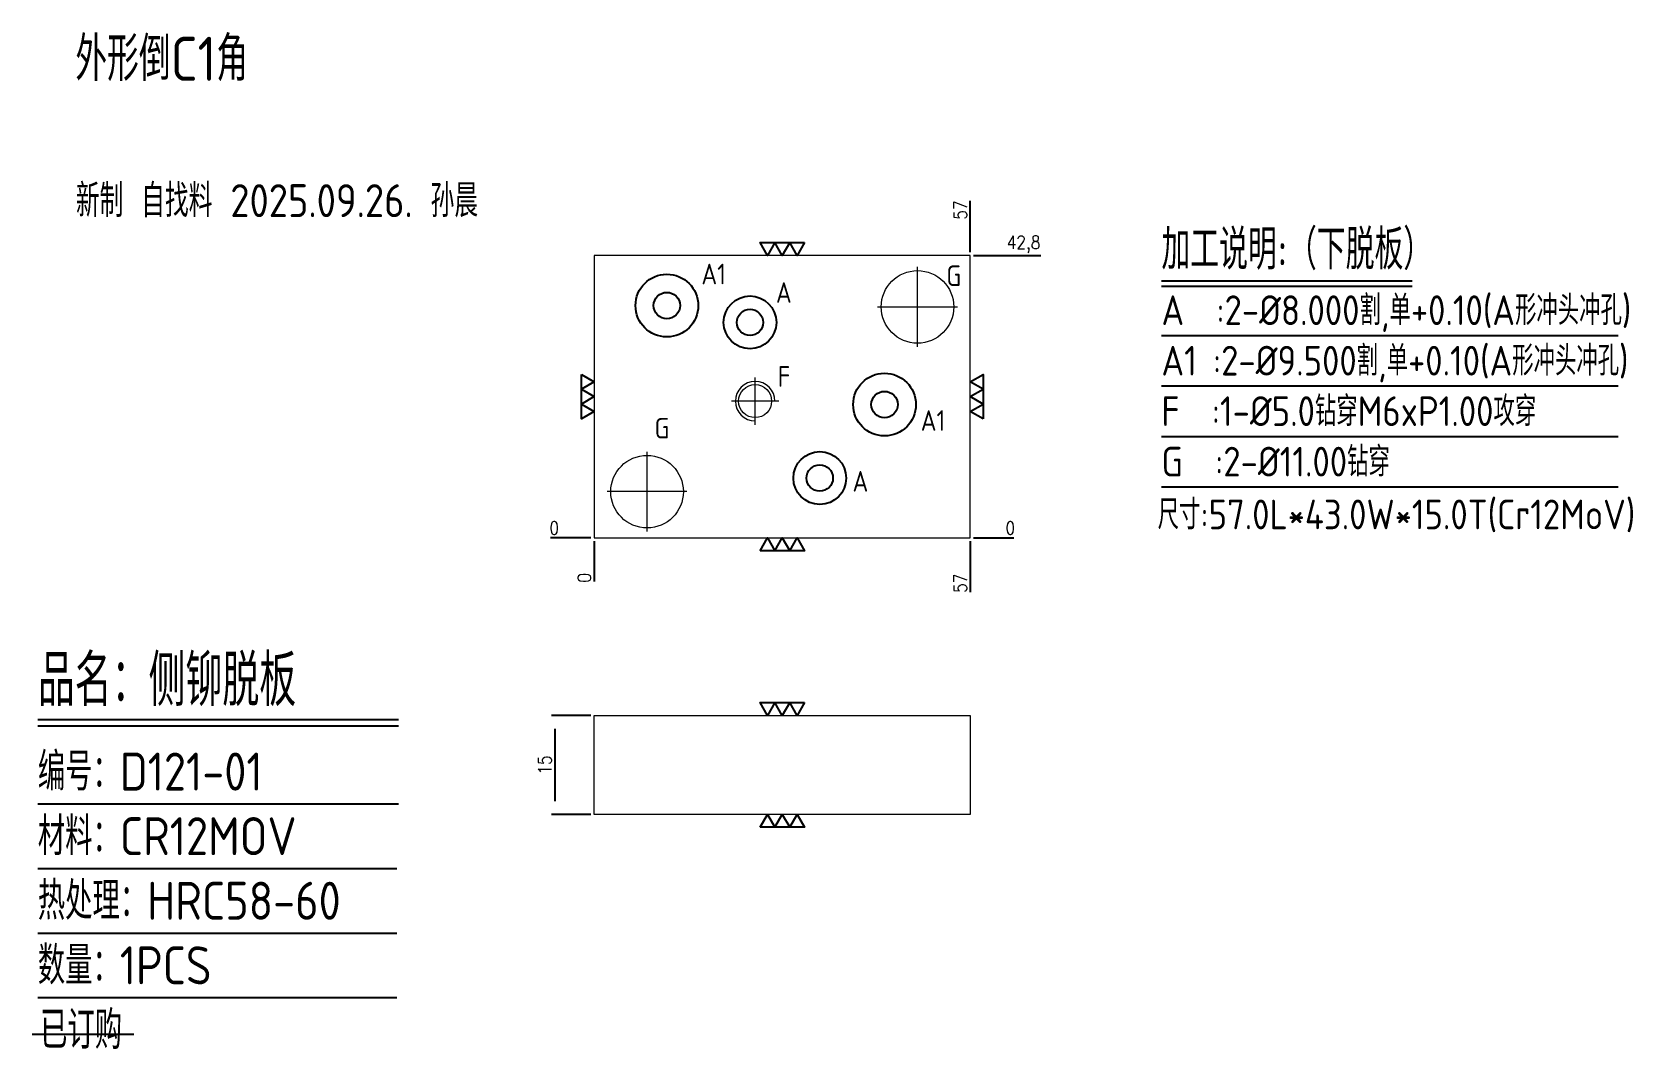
# Model space of a CAD drawing. Header units: millimetres. Extents: x 114646 to 114889, y -4833 to -4679.
import ezdxf
from ezdxf.enums import TextEntityAlignment as Align

# ---------------------------------------------------------------- set-up
doc = ezdxf.new("R2010")
doc.units = ezdxf.units.MM
doc.linetypes.add('CENTER', pattern=[0])
for name, color, linetype in [('DIM', 4, 'Continuous'), ('PH2_W', 1, 'Continuous'), ('PS2', 7, 'Continuous'), ('PS2_O', 40, 'Continuous'), ('PS2_W', 1, 'Continuous'), ('PS_P', 2, 'Continuous'), ('TEXT', 4, 'Continuous')]:
    doc.layers.add(name, color=color, linetype=linetype)
doc.styles.add('gbenor', font='gbenor.shx', dxfattribs={"bigfont": 'gbcbig.shx'})
doc.styles.get("Standard").update_dxf_attribs({"font": 'txt.shx', "width": 0.85, "bigfont": 'ctxt.shx'})
doc.dimstyles.new('T-2-WX', dxfattribs={"dimtxt": 2, "dimasz": 2, "dimexe": 0.5, "dimexo": 0.5, "dimgap": 0.5, "dimtad": 1, "dimtxsty": 'Standard', "dimblk": 'OPEN30', "dimcen": 0, "dimazin": 3, "dimtfac": 1, "dimtmove": 0, "dimatfit": 3, "dimldrblk": 'OPEN30', "dimlwd": -1, "dimlwe": -1})

# ---------------------------------------------------------------- blocks, each defined once
blk = doc.blocks.new('*D7579')
at = {"layer": 'Defpoints', "color": 0}
for p in [(114731.15, -4755.44), (114788.15, -4755.44), (114793.15, -4755.44)]:
    blk.add_point(p, dxfattribs=at)
at = {"layer": 'DIM', "color": 0}
blk.add_line((114788.65, -4755.44), (114794.78, -4755.44), dxfattribs=at)
at = {"layer": 'DIM', "color": 0, "insert": (114794.22, -4753.94), "char_height": 2, "attachment_point": 5}
blk.add_mtext('0', dxfattribs=at)
blk = doc.blocks.new('_Open30')
blk = doc.blocks.new('*D7580')
at = {"layer": 'Defpoints', "color": 0}
for p in [(114788.15, -4712.64), (114793.15, -4712.64), (114731.15, -4755.44)]:
    blk.add_point(p, dxfattribs=at)
at = {"layer": 'DIM', "color": 0}
blk.add_line((114788.65, -4712.64), (114798.83, -4712.64), dxfattribs=at)
at = {"layer": 'DIM', "color": 0, "insert": (114796.24, -4710.95), "char_height": 2, "attachment_point": 5}
blk.add_mtext('42,8', dxfattribs=at)
blk = doc.blocks.new('*D7581')
at = {"layer": 'Defpoints', "color": 0}
for p in [(114726.15, -4755.44), (114731.15, -4755.44), (114731.15, -4755.44)]:
    blk.add_point(p, dxfattribs=at)
at = {"layer": 'DIM', "color": 0}
blk.add_line((114730.65, -4755.44), (114724.52, -4755.44), dxfattribs=at)
at = {"layer": 'DIM', "color": 0, "insert": (114725.08, -4753.94), "char_height": 2, "attachment_point": 5}
blk.add_mtext('0', dxfattribs=at)
blk = doc.blocks.new('*D7582')
at = {"layer": 'Defpoints', "color": 0}
for p in [(114731.15, -4755.44), (114788.15, -4755.44), (114788.15, -4760.44)]:
    blk.add_point(p, dxfattribs=at)
at = {"layer": 'DIM', "color": 0}
blk.add_line((114788.15, -4755.94), (114788.15, -4763.69), dxfattribs=at)
at = {"layer": 'DIM', "color": 0, "insert": (114786.65, -4762.31), "char_height": 2, "attachment_point": 5, "rotation": 90}
blk.add_mtext('57', dxfattribs=at)
blk = doc.blocks.new('*D7583')
at = {"layer": 'Defpoints', "color": 0}
for p in [(114731.15, -4755.44), (114731.15, -4755.44), (114731.15, -4760.44)]:
    blk.add_point(p, dxfattribs=at)
at = {"layer": 'DIM', "color": 0}
blk.add_line((114731.15, -4755.94), (114731.15, -4762.07), dxfattribs=at)
at = {"layer": 'DIM', "color": 0, "insert": (114729.65, -4761.5), "char_height": 2, "attachment_point": 5, "rotation": 90}
blk.add_mtext('0', dxfattribs=at)
blk = doc.blocks.new('*D7584')
at = {"layer": 'Defpoints', "color": 0}
for p in [(114788.15, -4707.64), (114788.15, -4712.64), (114731.15, -4755.44)]:
    blk.add_point(p, dxfattribs=at)
at = {"layer": 'DIM', "color": 0}
blk.add_line((114788.15, -4712.14), (114788.15, -4704.38), dxfattribs=at)
at = {"layer": 'DIM', "color": 0, "insert": (114786.65, -4705.76), "char_height": 2, "attachment_point": 5, "rotation": 90}
blk.add_mtext('57', dxfattribs=at)
blk = doc.blocks.new('*D7585')
at = {"layer": 'Defpoints', "color": 0}
for p in [(114731.15, -4782.36), (114725.15, -4797.36), (114731.15, -4797.36)]:
    blk.add_point(p, dxfattribs=at)
at = {"layer": 'DIM', "color": 0}
for p, q in [((114730.65, -4782.36), (114724.65, -4782.36)), ((114725.15, -4784.36), (114725.15, -4795.36)), ((114730.65, -4797.36), (114724.65, -4797.36))]:
    blk.add_line(p, q, dxfattribs=at)
at = {"layer": 'DIM', "color": 0, "insert": (114723.65, -4789.86), "char_height": 2, "attachment_point": 5, "rotation": 90}
blk.add_mtext('15', dxfattribs=at)

msp = doc.modelspace()

# ---------------------------------------------------------------- linework, layer by layer
at = {"layer": 'DIM', "color": 4, "linetype": 'Continuous', "lineweight": 25}
for p, q in [((114646.782, -4782.942), (114701.453, -4782.942)), ((114646.782, -4783.949), (114701.453, -4783.949)), ((114646.782, -4795.753), (114701.453, -4795.753)), ((114646.782, -4805.54), (114701.216, -4805.54)), ((114646.782, -4815.328), (114701.216, -4815.328)), ((114646.782, -4825.116), (114701.216, -4825.116))]:
    msp.add_line(p, q, dxfattribs=at)
at = {"layer": 'PH2_W', "color": 4}
for points in [[(114763.029, -4710.686), (114761.903, -4712.636), (114760.777, -4710.686), (114759.651, -4712.636), (114758.525, -4710.686), (114757.4, -4712.636), (114756.274, -4710.686), (114763.029, -4710.686)], [(114729.201, -4730.658), (114731.151, -4731.784), (114729.201, -4732.91), (114731.151, -4734.036), (114729.201, -4735.162), (114731.151, -4736.288), (114729.201, -4737.413), (114729.201, -4730.658)], [(114790.101, -4737.413), (114788.151, -4736.288), (114790.101, -4735.162), (114788.151, -4734.036), (114790.101, -4732.91), (114788.151, -4731.784), (114790.101, -4730.658), (114790.101, -4737.413)], [(114756.274, -4757.386), (114757.4, -4755.436), (114758.525, -4757.386), (114759.651, -4755.436), (114760.777, -4757.386), (114761.903, -4755.436), (114763.029, -4757.386), (114756.274, -4757.386)], [(114763.029, -4780.406), (114761.903, -4782.356), (114760.777, -4780.406), (114759.651, -4782.356), (114758.525, -4780.406), (114757.4, -4782.356), (114756.274, -4780.406), (114763.029, -4780.406)], [(114756.274, -4799.306), (114757.4, -4797.356), (114758.525, -4799.306), (114759.651, -4797.356), (114760.777, -4799.306), (114761.903, -4797.356), (114763.029, -4799.306), (114756.274, -4799.306)]]:
    msp.add_lwpolyline(points, close=True, dxfattribs=at)
at = {"layer": 'PS2', "linetype": 'Continuous', "lineweight": 15}
for points in [[(114788.151, -4712.636), (114731.151, -4712.636), (114731.151, -4755.436), (114788.151, -4755.436)], [(114731.151, -4782.356), (114788.151, -4782.356), (114788.151, -4797.356), (114731.151, -4797.356)]]:
    msp.add_lwpolyline(points, close=True, dxfattribs=at)
at = {"layer": 'PS2_O', "color": 4, "linetype": 'CENTER', "lineweight": 15}
for p, q in [((114780.151, -4726.486), (114780.151, -4714.386)), ((114774.101, -4720.436), (114786.201, -4720.436)), ((114739.151, -4754.486), (114739.151, -4742.386)), ((114745.201, -4748.436), (114733.101, -4748.436))]:
    msp.add_line(p, q, dxfattribs=at)
at = {"layer": 'PS2_O', "color": 2, "linetype": 'CENTER', "lineweight": 15}
for p, q in [((114755.538, -4738.319), (114755.538, -4731.119)), ((114759.138, -4734.719), (114751.938, -4734.719))]:
    msp.add_line(p, q, dxfattribs=at)
at = {"layer": 'PS2_O', "color": 2, "linetype": 'Continuous', "lineweight": 15}
for centre, radius in [((114780.151, -4720.436), 5.5), ((114755.538, -4734.719), 2.5), ((114739.151, -4748.436), 5.5)]:
    msp.add_circle(centre, radius, dxfattribs=at)
at = {"layer": 'PS2_O', "color": 3}
for centre in [(114742.151, -4720.236), (114754.758, -4722.781), (114765.339, -4746.369)]:
    msp.add_circle(centre, 2, dxfattribs=at)
at = {"layer": 'PS2_O', "color": 3, "linetype": 'Continuous'}
msp.add_circle((114775.151, -4735.236), 2, dxfattribs=at)
at = {"layer": 'PS2_O', "color": 2, "linetype": 'Continuous', "lineweight": 15}
msp.add_arc((114755.538, -4734.719), 3, 0, 270, dxfattribs=at)
at = {"layer": 'PS2_W', "color": 1}
for centre, radius in [((114742.151, -4720.236), 4.75), ((114754.758, -4722.781), 4), ((114775.151, -4735.236), 4.75), ((114765.339, -4746.369), 4)]:
    msp.add_circle(centre, radius, dxfattribs=at)
at = {"layer": 'PS_P'}
msp.add_line((114645.905, -4830.664), (114661.329, -4830.664), dxfattribs=at)
at = {"layer": 'TEXT', "color": 3}
for p, q in [((114817.135, -4716.503), (114855.151, -4716.503)), ((114817.135, -4717.29), (114855.151, -4717.29)), ((114817.135, -4724.76), (114886.376, -4724.76)), ((114817.135, -4732.41), (114886.376, -4732.41)), ((114817.135, -4740.06), (114886.376, -4740.06)), ((114817.135, -4747.71), (114886.376, -4747.71))]:
    msp.add_line(p, q, dxfattribs=at)

# ---------------------------------------------------------------- texts
at = {"layer": 'DIM', "color": 3, "linetype": 'Continuous', "lineweight": 25, "style": 'gbenor'}
for s, height, p in [('品名：侧铆脱板', 7.7728, (114646.782, -4780.927)), ('编号：D121-01', 5.7576, (114646.782, -4793.737)), ('材料：CR12MOV', 5.7576, (114646.782, -4803.525)), ('热处理：HRC58-60 ', 5.7576, (114646.782, -4813.313)), ('数量：1PCS', 5.7576, (114646.782, -4823.101)), ('已订购', 5.7576, (114647.132, -4832.889))]:
    msp.add_text(s, height=height, dxfattribs=at).set_placement(p)
at = {"layer": 'PS_P', "color": 6, "style": 'gbenor'}
msp.add_text('新制 自找料 2025.09.26. 孙晨', height=5, dxfattribs=at).set_placement((114683.041, -4704.074), align=Align.MIDDLE)
at = {"layer": 'TEXT', "color": 4, "lineweight": 18, "style": 'gbenor'}
msp.add_text('外形倒C1角', height=6.685, dxfattribs=at).set_placement((114652.477, -4686.182))
at = {"layer": 'TEXT', "color": 4, "style": 'gbenor'}
for s, height, p in [('加工说明:（下脱板）', 6.075, (114817.135, -4714.77)), ('F  :1-%%C5.0钻穿M6xP1.00攻穿', 4.5, (114817.135, -4738.485)), ('G  :2-%%c11.00钻穿', 4.5, (114817.135, -4746.135)), ('尺寸:57.0L*43.0W*15.0T(Cr12MoV)', 4.5, (114816.56, -4754.139))]:
    msp.add_text(s, height=height, dxfattribs=at).set_placement(p)
for s, p in [('A1', (114749.25, -4715.455)), ('G', (114785.663, -4715.71)), ('A', (114759.884, -4718.25)), ('F', (114759.911, -4730.976)), ('G', (114741.414, -4738.819)), ('A1', (114782.504, -4737.655)), ('A', (114771.495, -4746.869))]:
    msp.add_text(s, height=3.12, dxfattribs=at).set_placement(p, align=Align.MIDDLE_CENTER)
at = {"layer": 'TEXT', "color": 1, "style": 'gbenor'}
for s, p in [('A  :2-%%c8.000割,单+0.10(A形冲头冲孔)', (114817.135, -4723.185)), ('A1 :2-%%c9.500割,单+0.10(A形冲头冲孔)', (114817.135, -4730.835))]:
    msp.add_text(s, height=4.5, dxfattribs=at).set_placement(p)

# ---------------------------------------------------------------- dimensions: what is measured, and where the dimension line sits
at = {"layer": 'DIM', "color": 4}
for feature_location, offset, dtype, origin, picture, middle in [((114788.151, -4712.636), (0, 5), 1, (114731.151, -4755.436), '*D7584', (114786.651, -4705.76)), ((114788.151, -4712.636), (5, 0), 0, (114731.151, -4755.436), '*D7580', (114796.242, -4710.945)), ((114731.151305367, -4755.43584328), (-5, 0), 0, (114731.151305367, -4755.43584328), '*D7581', (114725.0846387, -4753.93584328)), ((114788.151305367, -4755.43584328), (5, 0), 0, (114731.151305367, -4755.43584328), '*D7579', (114794.217972033, -4753.93584328)), ((114731.151305367, -4755.43584328), (0, -5), 1, (114731.151305367, -4755.43584328), '*D7583', (114729.651305367, -4761.502509947)), ((114788.151, -4755.436), (0, -5), 1, (114731.151, -4755.436), '*D7582', (114786.651, -4762.312))]:
    dim = msp.add_ordinate_dim(feature_location=feature_location, offset=offset, dtype=dtype, origin=origin, dimstyle='T-2-WX', dxfattribs=at)
    dim.commit()
    dim.dimension.update_dxf_attribs({"geometry": picture, "text_midpoint": middle})
dim = msp.add_linear_dim(base=(114725.151, -4797.356), p1=(114731.151, -4782.356), p2=(114731.151, -4797.356), angle=90, dimstyle='T-2-WX', dxfattribs=at)
dim.commit()
dim.dimension.update_dxf_attribs({"geometry": '*D7585', "text_midpoint": (114723.651, -4789.856)})

doc.saveas('drawing.dxf')
